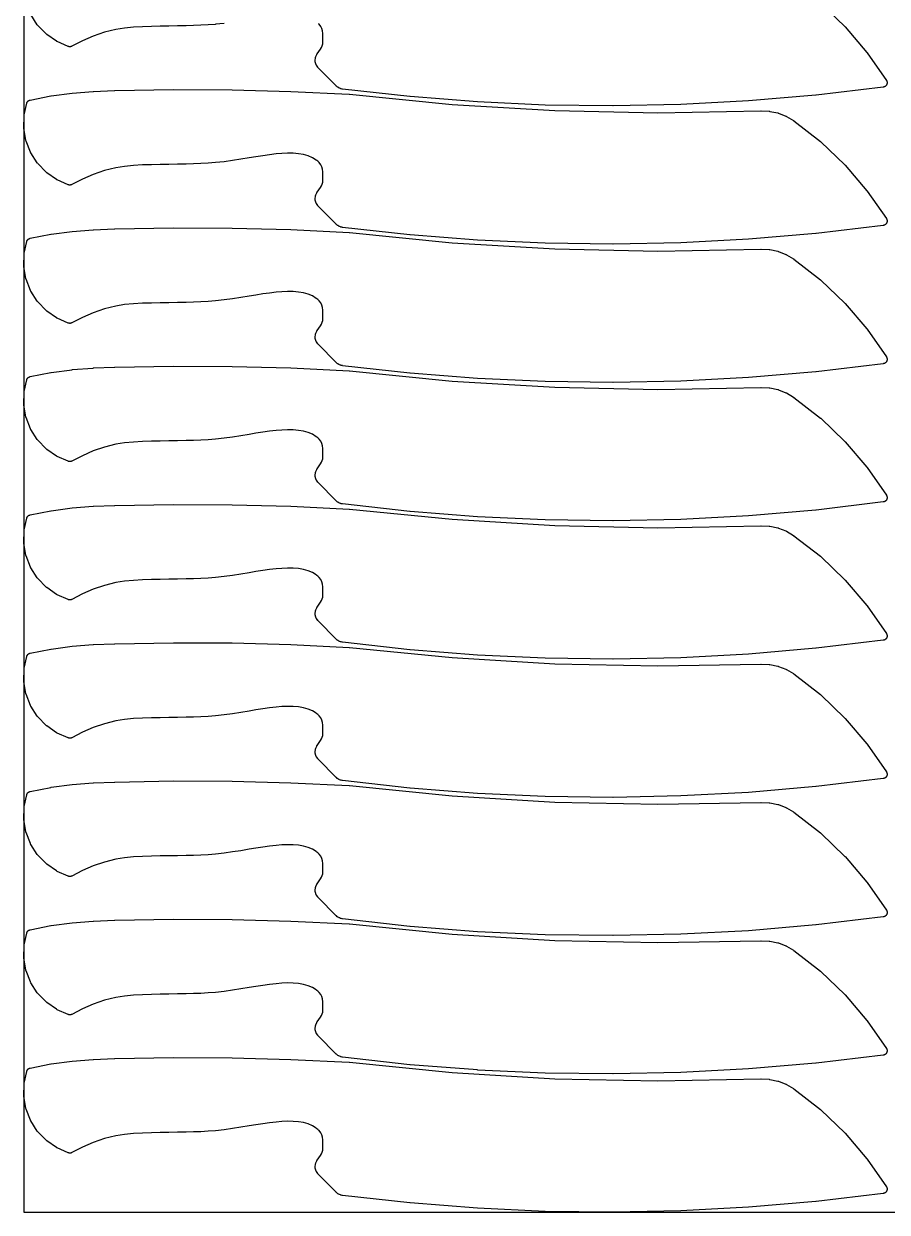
# Model space of a CAD drawing. Header units: metres. Extents: x 0 to 3000, y 0 to 1100.
# Drawn here: x 0 to 399, y 0 to 550 of the extents above; entities that cross this region are included whole.
import ezdxf

# ---------------------------------------------------------------- set-up
doc = ezdxf.new("R2010")
doc.units = ezdxf.units.M

msp = doc.modelspace()

# ---------------------------------------------------------------- linework, layer by layer
at = {"color": 7}
msp.add_lwpolyline([(0, 0), (3000, 0), (3000, 1100), (0, 1100), (0, 0)], close=True, dxfattribs=at)
at = {"color": 1}
for points in [[(368.67, 559.41), (379.86, 548.7), (380, 548.55), (390.05, 536.76), (390.17, 536.6), (399, 523.82), (399.05, 523.74), (399.1, 523.66), (399.1, 523.65), (399.1, 523.65), (399.15, 523.57), (399.19, 523.48), (399.19, 523.48), (399.19, 523.47), (399.22, 523.39), (399.26, 523.3), (399.26, 523.29), (399.26, 523.29), (399.28, 523.2), (399.31, 523.11), (399.31, 523.1), (399.31, 523.1), (399.33, 523.01), (399.34, 522.92), (399.34, 522.91), (399.34, 522.91), (399.35, 522.81), (399.35, 522.72), (399.35, 522.71), (399.35, 522.71), (399.35, 522.62), (399.35, 522.52), (399.35, 522.52), (399.35, 522.51), (399.34, 522.42), (399.32, 522.33), (399.32, 522.32), (399.32, 522.32), (399.3, 522.23), (399.28, 522.14), (399.28, 522.13), (399.28, 522.13), (399.25, 522.04), (399.22, 521.95), (399.22, 521.95), (399.21, 521.94), (399.18, 521.86), (399.14, 521.77), (399.14, 521.77), (399.13, 521.76), (399.09, 521.68), (399.04, 521.6), (399.04, 521.6), (399.03, 521.59), (398.98, 521.52), (398.93, 521.44), (398.92, 521.44), (398.92, 521.43), (398.86, 521.36), (398.8, 521.29), (398.79, 521.29), (398.79, 521.29), (398.72, 521.22), (398.66, 521.16), (398.65, 521.16), (398.65, 521.15), (398.57, 521.1), (398.5, 521.04), (398.5, 521.04), (398.49, 521.03), (398.41, 520.98), (398.33, 520.93), (398.33, 520.93), (398.32, 520.93), (398.24, 520.89), (398.16, 520.85), (398.15, 520.85), (398.15, 520.84), (398.06, 520.81), (397.97, 520.78), (397.97, 520.78), (397.96, 520.77), (397.88, 520.75), (397.79, 520.73), (397.78, 520.72), (397.78, 520.72), (397.68, 520.71), (397.59, 520.69), (366.48, 516.98), (366.42, 516.98), (335.23, 514.29), (335.17, 514.29), (303.93, 512.63), (303.86, 512.63), (272.59, 512), (272.52, 512), (241.25, 512.4), (241.18, 512.4), (209.93, 513.82), (209.86, 513.83), (178.66, 516.28), (178.59, 516.29), (147.46, 519.77), (147.46, 519.77), (147.45, 519.77), (147.36, 519.78), (147.26, 519.8), (147.26, 519.8), (147.26, 519.8), (146.77, 519.9), (146.61, 519.94), (146.45, 520), (145.99, 520.18), (145.84, 520.25), (145.69, 520.33), (145.27, 520.59), (145.13, 520.68), (145, 520.78), (144.62, 521.11), (144.56, 521.17), (144.5, 521.22), (136.22, 529.65), (136.17, 529.71), (136.12, 529.76), (136.12, 529.76), (136.1, 529.78), (136.09, 529.79), (136.04, 529.86), (136, 529.92), (135.4, 530.79), (135.31, 530.94), (135.23, 531.1), (135.16, 531.26), (135.11, 531.43), (134.86, 532.42), (134.82, 532.64), (134.8, 532.87), (134.81, 533.1), (134.9, 534.12), (134.92, 534.29), (134.96, 534.47), (135.02, 534.63), (135.08, 534.79), (135.53, 535.75), (135.57, 535.82), (135.61, 535.89), (135.62, 535.9), (135.63, 535.92), (135.67, 535.99), (135.71, 536.05), (137.29, 538.27), (137.76, 539.05), (138.08, 539.83), (138.27, 540.65), (138.34, 541.56), (138.34, 545.43), (138.22, 546.68), (137.9, 547.77), (137.37, 548.78), (136.61, 549.75), (136.33, 550.03)], [(92.63, 550.17), (88.76, 549.74), (88.7, 549.73), (85.34, 549.47), (85.29, 549.46), (81.93, 549.28), (81.89, 549.28), (78.52, 549.16), (78.5, 549.16), (75.13, 549.08), (75.12, 549.08), (71.11, 549), (71.11, 549), (67.11, 548.93), (63.11, 548.86), (59.11, 548.77), (54.89, 548.65), (50.71, 548.42), (46.58, 548.02), (42.54, 547.38), (37.29, 546.08), (32.15, 544.3), (27.14, 542.12), (22.24, 539.58), (22.23, 539.57), (22.23, 539.57), (22.14, 539.53), (22.06, 539.5), (22.05, 539.49), (22.05, 539.49), (21.96, 539.46), (21.87, 539.43), (21.87, 539.43), (21.86, 539.43), (21.77, 539.41), (21.68, 539.39), (21.68, 539.39), (21.67, 539.38), (21.58, 539.37), (21.49, 539.36), (21.48, 539.36), (21.48, 539.36), (21.38, 539.36), (21.29, 539.35), (21.28, 539.35), (21.28, 539.35), (21.19, 539.36), (21.09, 539.37), (21.09, 539.37), (21.08, 539.37), (20.99, 539.38), (20.9, 539.4), (20.9, 539.4), (20.89, 539.4), (20.8, 539.42), (20.71, 539.45), (20.71, 539.45), (20.7, 539.45), (20.61, 539.48), (20.53, 539.51), (20.52, 539.52), (20.52, 539.52), (15.44, 541.73), (15.27, 541.82), (15.1, 541.92), (10.6, 545.05), (10.44, 545.17), (10.3, 545.31), (6.5, 549.26), (6.37, 549.41), (6.25, 549.57), (3.27, 554.23)]]:
    msp.add_lwpolyline(points, dxfattribs=at)
for points in [[(136.12, 465.76), (136.1, 465.78), (136.09, 465.79), (136.04, 465.86), (136, 465.92), (135.4, 466.79), (135.31, 466.94), (135.23, 467.1), (135.16, 467.26), (135.11, 467.43), (134.86, 468.42), (134.82, 468.64), (134.8, 468.87), (134.81, 469.1), (134.9, 470.12), (134.92, 470.29), (134.96, 470.47), (135.02, 470.63), (135.08, 470.79), (135.53, 471.75), (135.57, 471.82), (135.61, 471.89), (135.62, 471.9), (135.63, 471.92), (135.67, 471.99), (135.71, 472.05), (137.29, 474.27), (137.76, 475.05), (138.08, 475.83), (138.27, 476.65), (138.34, 477.56), (138.34, 481.43), (138.22, 482.68), (137.9, 483.77), (137.37, 484.78), (136.61, 485.75), (136.33, 486.03), (135.98, 486.35), (135.63, 486.65), (135.32, 486.9), (133.5, 488.02), (131.52, 488.85), (129.37, 489.45), (127.13, 489.84), (124.56, 490.06), (121.99, 490.09), (119.39, 489.98), (116.77, 489.75), (113.65, 489.39), (110.53, 488.96), (107.4, 488.47), (104.26, 487.96), (100.42, 487.32), (100.41, 487.32), (96.56, 486.71), (96.53, 486.71), (92.68, 486.17), (92.63, 486.17), (88.76, 485.74), (88.7, 485.73), (85.34, 485.47), (85.29, 485.46), (81.93, 485.28), (81.89, 485.28), (78.52, 485.16), (78.5, 485.16), (75.13, 485.08), (75.12, 485.08), (71.11, 485), (71.11, 485), (67.11, 484.93), (63.11, 484.86), (59.11, 484.77), (54.89, 484.65), (50.71, 484.42), (46.58, 484.02), (42.54, 483.38), (37.29, 482.08), (32.15, 480.3), (27.14, 478.12), (22.24, 475.58), (22.23, 475.57), (22.23, 475.57), (22.14, 475.53), (22.06, 475.5), (22.05, 475.49), (22.05, 475.49), (21.96, 475.46), (21.87, 475.43), (21.87, 475.43), (21.86, 475.43), (21.77, 475.41), (21.68, 475.39), (21.68, 475.39), (21.67, 475.38), (21.58, 475.37), (21.49, 475.36), (21.48, 475.36), (21.48, 475.36), (21.38, 475.36), (21.29, 475.35), (21.28, 475.35), (21.28, 475.35), (21.19, 475.36), (21.09, 475.37), (21.09, 475.37), (21.08, 475.37), (20.99, 475.38), (20.9, 475.4), (20.9, 475.4), (20.89, 475.4), (20.8, 475.42), (20.71, 475.45), (20.71, 475.45), (20.7, 475.45), (20.61, 475.48), (20.53, 475.51), (20.52, 475.52), (20.52, 475.52), (15.44, 477.73), (15.27, 477.82), (15.1, 477.92), (10.6, 481.05), (10.44, 481.17), (10.3, 481.31), (6.5, 485.26), (6.37, 485.41), (6.25, 485.57), (3.27, 490.23), (3.17, 490.4), (3.09, 490.58), (1.08, 495.74), (1.02, 495.93), (0.98, 496.12), (0.03, 501.52), (0.01, 501.71), (0, 501.91), (0.12, 507.39), (0.14, 507.59), (0.17, 507.78), (1.38, 513.18), (1.4, 513.26), (1.41, 513.33), (1.42, 513.35), (1.43, 513.37), (1.46, 513.44), (1.48, 513.51), (1.49, 513.53), (1.5, 513.56), (1.53, 513.62), (1.56, 513.69), (1.58, 513.71), (1.59, 513.73), (1.63, 513.79), (1.66, 513.86), (1.68, 513.88), (1.69, 513.9), (1.74, 513.96), (1.78, 514.02), (1.8, 514.03), (1.81, 514.05), (1.86, 514.11), (1.91, 514.16), (1.93, 514.18), (1.95, 514.2), (2, 514.24), (2.06, 514.29), (2.08, 514.31), (2.1, 514.32), (2.16, 514.37), (2.22, 514.41), (2.24, 514.42), (2.26, 514.44), (2.32, 514.47), (2.38, 514.51), (2.41, 514.52), (2.43, 514.53), (2.49, 514.56), (2.56, 514.6), (2.58, 514.6), (2.61, 514.61), (2.68, 514.64), (2.75, 514.66), (2.77, 514.67), (2.79, 514.68), (2.86, 514.69), (2.94, 514.71), (12.53, 516.63), (12.67, 516.65), (22.33, 517.92), (22.43, 517.93), (32.16, 518.69), (32.24, 518.7), (42.03, 519.1), (42.06, 519.1), (42.08, 519.1), (69.18, 519.57), (69.23, 519.57), (96.33, 519.44), (96.37, 519.44), (123.46, 518.72), (123.51, 518.72), (150.58, 517.41), (150.63, 517.41), (150.68, 517.41), (198.12, 512.67), (245.65, 509.8), (293.26, 508.8), (340.92, 509.67), (340.98, 509.67), (341.05, 509.67), (344.78, 509.51), (344.95, 509.49), (345.11, 509.47), (348.74, 508.71), (348.9, 508.67), (349.06, 508.62), (352.52, 507.28), (352.67, 507.21), (352.82, 507.14), (356.05, 505.25), (356.07, 505.23), (356.1, 505.21), (356.16, 505.17), (356.21, 505.14), (356.24, 505.12), (356.26, 505.1), (368.51, 495.55), (368.67, 495.41), (379.86, 484.7), (380, 484.55), (390.05, 472.76), (390.17, 472.6), (399, 459.82), (399.05, 459.74), (399.1, 459.66), (399.1, 459.65), (399.1, 459.65), (399.15, 459.57), (399.19, 459.48), (399.19, 459.48), (399.19, 459.47), (399.22, 459.39), (399.26, 459.3), (399.26, 459.29), (399.26, 459.29), (399.28, 459.2), (399.31, 459.11), (399.31, 459.1), (399.31, 459.1), (399.33, 459.01), (399.34, 458.92), (399.34, 458.91), (399.34, 458.91), (399.35, 458.81), (399.35, 458.72), (399.35, 458.71), (399.35, 458.71), (399.35, 458.62), (399.35, 458.52), (399.35, 458.52), (399.35, 458.51), (399.34, 458.42), (399.32, 458.33), (399.32, 458.32), (399.32, 458.32), (399.3, 458.23), (399.28, 458.14), (399.28, 458.13), (399.28, 458.13), (399.25, 458.04), (399.22, 457.95), (399.22, 457.95), (399.21, 457.94), (399.18, 457.86), (399.14, 457.77), (399.14, 457.77), (399.13, 457.76), (399.09, 457.68), (399.04, 457.6), (399.04, 457.6), (399.03, 457.59), (398.98, 457.52), (398.93, 457.44), (398.92, 457.44), (398.92, 457.43), (398.86, 457.36), (398.8, 457.29), (398.79, 457.29), (398.79, 457.29), (398.72, 457.22), (398.66, 457.16), (398.65, 457.16), (398.65, 457.15), (398.57, 457.1), (398.5, 457.04), (398.5, 457.04), (398.49, 457.03), (398.41, 456.98), (398.33, 456.93), (398.33, 456.93), (398.32, 456.93), (398.24, 456.89), (398.16, 456.85), (398.15, 456.85), (398.15, 456.84), (398.06, 456.81), (397.97, 456.78), (397.97, 456.78), (397.96, 456.77), (397.88, 456.75), (397.79, 456.73), (397.78, 456.72), (397.78, 456.72), (397.68, 456.71), (397.59, 456.69), (366.48, 452.98), (366.42, 452.98), (335.23, 450.29), (335.17, 450.29), (303.93, 448.63), (303.86, 448.63), (272.59, 448), (272.52, 448), (241.25, 448.4), (241.18, 448.4), (209.93, 449.82), (209.86, 449.83), (178.66, 452.28), (178.59, 452.29), (147.46, 455.77), (147.46, 455.77), (147.45, 455.77), (147.36, 455.78), (147.26, 455.8), (147.26, 455.8), (147.26, 455.8), (146.77, 455.9), (146.61, 455.94), (146.45, 456), (145.99, 456.18), (145.84, 456.25), (145.69, 456.33), (145.27, 456.59), (145.13, 456.68), (145, 456.78), (144.62, 457.11), (144.56, 457.17), (144.5, 457.22), (136.22, 465.65), (136.17, 465.71), (136.12, 465.76)], [(136.12, 401.76), (136.1, 401.78), (136.09, 401.79), (136.04, 401.86), (136, 401.92), (135.4, 402.79), (135.31, 402.94), (135.23, 403.1), (135.16, 403.26), (135.11, 403.43), (134.86, 404.42), (134.82, 404.64), (134.8, 404.87), (134.81, 405.1), (134.9, 406.12), (134.92, 406.29), (134.96, 406.47), (135.02, 406.63), (135.08, 406.79), (135.53, 407.75), (135.57, 407.82), (135.61, 407.89), (135.62, 407.9), (135.63, 407.92), (135.67, 407.99), (135.71, 408.05), (137.29, 410.27), (137.76, 411.05), (138.08, 411.83), (138.27, 412.65), (138.34, 413.56), (138.34, 417.43), (138.22, 418.68), (137.9, 419.77), (137.37, 420.78), (136.61, 421.75), (136.33, 422.03), (135.98, 422.35), (135.63, 422.65), (135.32, 422.9), (133.5, 424.02), (131.52, 424.85), (129.37, 425.45), (127.13, 425.84), (124.56, 426.06), (121.99, 426.09), (119.39, 425.98), (116.77, 425.75), (113.65, 425.39), (110.53, 424.96), (107.4, 424.47), (104.26, 423.96), (100.42, 423.32), (100.41, 423.32), (96.56, 422.71), (96.53, 422.71), (92.68, 422.17), (92.63, 422.17), (88.76, 421.74), (88.7, 421.73), (85.34, 421.47), (85.29, 421.46), (81.93, 421.28), (81.89, 421.28), (78.52, 421.16), (78.5, 421.16), (75.13, 421.08), (75.12, 421.08), (71.11, 421), (71.11, 421), (67.11, 420.93), (63.11, 420.86), (59.11, 420.77), (54.89, 420.65), (50.71, 420.42), (46.58, 420.02), (42.54, 419.38), (37.29, 418.08), (32.15, 416.3), (27.14, 414.12), (22.24, 411.58), (22.23, 411.57), (22.23, 411.57), (22.14, 411.53), (22.06, 411.5), (22.05, 411.49), (22.05, 411.49), (21.96, 411.46), (21.87, 411.43), (21.87, 411.43), (21.86, 411.43), (21.77, 411.41), (21.68, 411.39), (21.68, 411.39), (21.67, 411.38), (21.58, 411.37), (21.49, 411.36), (21.48, 411.36), (21.48, 411.36), (21.38, 411.36), (21.29, 411.35), (21.28, 411.35), (21.28, 411.35), (21.19, 411.36), (21.09, 411.37), (21.09, 411.37), (21.08, 411.37), (20.99, 411.38), (20.9, 411.4), (20.9, 411.4), (20.89, 411.4), (20.8, 411.42), (20.71, 411.45), (20.71, 411.45), (20.7, 411.45), (20.61, 411.48), (20.53, 411.51), (20.52, 411.52), (20.52, 411.52), (15.44, 413.73), (15.27, 413.82), (15.1, 413.92), (10.6, 417.05), (10.44, 417.17), (10.3, 417.31), (6.5, 421.26), (6.37, 421.41), (6.25, 421.57), (3.27, 426.23), (3.17, 426.4), (3.09, 426.58), (1.08, 431.74), (1.02, 431.93), (0.98, 432.12), (0.03, 437.52), (0.01, 437.71), (0, 437.91), (0.12, 443.39), (0.14, 443.59), (0.17, 443.78), (1.38, 449.18), (1.4, 449.26), (1.41, 449.33), (1.42, 449.35), (1.43, 449.37), (1.46, 449.44), (1.48, 449.51), (1.49, 449.53), (1.5, 449.56), (1.53, 449.62), (1.56, 449.69), (1.58, 449.71), (1.59, 449.73), (1.63, 449.79), (1.66, 449.86), (1.68, 449.88), (1.69, 449.9), (1.74, 449.96), (1.78, 450.02), (1.8, 450.03), (1.81, 450.05), (1.86, 450.11), (1.91, 450.16), (1.93, 450.18), (1.95, 450.2), (2, 450.24), (2.06, 450.29), (2.08, 450.31), (2.1, 450.32), (2.16, 450.37), (2.22, 450.41), (2.24, 450.42), (2.26, 450.44), (2.32, 450.47), (2.38, 450.51), (2.41, 450.52), (2.43, 450.53), (2.49, 450.56), (2.56, 450.6), (2.58, 450.6), (2.61, 450.61), (2.68, 450.64), (2.75, 450.66), (2.77, 450.67), (2.79, 450.68), (2.86, 450.69), (2.94, 450.71), (12.53, 452.63), (12.67, 452.65), (22.33, 453.92), (22.43, 453.93), (32.16, 454.69), (32.24, 454.7), (42.03, 455.1), (42.06, 455.1), (42.08, 455.1), (69.18, 455.57), (69.23, 455.57), (96.33, 455.44), (96.37, 455.44), (123.46, 454.72), (123.51, 454.72), (150.58, 453.41), (150.63, 453.41), (150.68, 453.41), (198.12, 448.67), (245.65, 445.8), (293.26, 444.8), (340.92, 445.67), (340.98, 445.67), (341.05, 445.67), (344.78, 445.51), (344.95, 445.49), (345.11, 445.47), (348.74, 444.71), (348.9, 444.67), (349.06, 444.62), (352.52, 443.28), (352.67, 443.21), (352.82, 443.14), (356.05, 441.25), (356.07, 441.23), (356.1, 441.21), (356.16, 441.17), (356.21, 441.14), (356.24, 441.12), (356.26, 441.1), (368.51, 431.55), (368.67, 431.41), (379.86, 420.7), (380, 420.55), (390.05, 408.76), (390.17, 408.6), (399, 395.82), (399.05, 395.74), (399.1, 395.66), (399.1, 395.65), (399.1, 395.65), (399.15, 395.57), (399.19, 395.48), (399.19, 395.48), (399.19, 395.47), (399.22, 395.39), (399.26, 395.3), (399.26, 395.29), (399.26, 395.29), (399.28, 395.2), (399.31, 395.11), (399.31, 395.1), (399.31, 395.1), (399.33, 395.01), (399.34, 394.92), (399.34, 394.91), (399.34, 394.91), (399.35, 394.81), (399.35, 394.72), (399.35, 394.71), (399.35, 394.71), (399.35, 394.62), (399.35, 394.52), (399.35, 394.52), (399.35, 394.51), (399.34, 394.42), (399.32, 394.33), (399.32, 394.32), (399.32, 394.32), (399.3, 394.23), (399.28, 394.14), (399.28, 394.13), (399.28, 394.13), (399.25, 394.04), (399.22, 393.95), (399.22, 393.95), (399.21, 393.94), (399.18, 393.86), (399.14, 393.77), (399.14, 393.77), (399.13, 393.76), (399.09, 393.68), (399.04, 393.6), (399.04, 393.6), (399.03, 393.59), (398.98, 393.52), (398.93, 393.44), (398.92, 393.44), (398.92, 393.43), (398.86, 393.36), (398.8, 393.29), (398.79, 393.29), (398.79, 393.29), (398.72, 393.22), (398.66, 393.16), (398.65, 393.16), (398.65, 393.15), (398.57, 393.1), (398.5, 393.04), (398.5, 393.04), (398.49, 393.03), (398.41, 392.98), (398.33, 392.93), (398.33, 392.93), (398.32, 392.93), (398.24, 392.89), (398.16, 392.85), (398.15, 392.85), (398.15, 392.84), (398.06, 392.81), (397.97, 392.78), (397.97, 392.78), (397.96, 392.77), (397.88, 392.75), (397.79, 392.73), (397.78, 392.72), (397.78, 392.72), (397.68, 392.71), (397.59, 392.69), (366.48, 388.98), (366.42, 388.98), (335.23, 386.29), (335.17, 386.29), (303.93, 384.63), (303.86, 384.63), (272.59, 384), (272.52, 384), (241.25, 384.4), (241.18, 384.4), (209.93, 385.82), (209.86, 385.83), (178.66, 388.28), (178.59, 388.29), (147.46, 391.77), (147.46, 391.77), (147.45, 391.77), (147.36, 391.78), (147.26, 391.8), (147.26, 391.8), (147.26, 391.8), (146.77, 391.9), (146.61, 391.94), (146.45, 392), (145.99, 392.18), (145.84, 392.25), (145.69, 392.33), (145.27, 392.59), (145.13, 392.68), (145, 392.78), (144.62, 393.11), (144.56, 393.17), (144.5, 393.22), (136.22, 401.65), (136.17, 401.71), (136.12, 401.76)], [(136.12, 337.76), (136.1, 337.78), (136.09, 337.79), (136.04, 337.86), (136, 337.92), (135.4, 338.79), (135.31, 338.94), (135.23, 339.1), (135.16, 339.26), (135.11, 339.43), (134.86, 340.42), (134.82, 340.64), (134.8, 340.87), (134.81, 341.1), (134.9, 342.12), (134.92, 342.29), (134.96, 342.47), (135.02, 342.63), (135.08, 342.79), (135.53, 343.75), (135.57, 343.82), (135.61, 343.89), (135.62, 343.9), (135.63, 343.92), (135.67, 343.99), (135.71, 344.05), (137.29, 346.27), (137.76, 347.05), (138.08, 347.83), (138.27, 348.65), (138.34, 349.56), (138.34, 353.43), (138.22, 354.68), (137.9, 355.77), (137.37, 356.78), (136.61, 357.75), (136.33, 358.03), (135.98, 358.35), (135.63, 358.65), (135.32, 358.9), (133.5, 360.02), (131.52, 360.85), (129.37, 361.45), (127.13, 361.84), (124.56, 362.06), (121.99, 362.09), (119.39, 361.98), (116.77, 361.75), (113.65, 361.39), (110.53, 360.96), (107.4, 360.47), (104.26, 359.96), (100.42, 359.32), (100.41, 359.32), (96.56, 358.71), (96.53, 358.71), (92.68, 358.17), (92.63, 358.17), (88.76, 357.74), (88.7, 357.73), (85.34, 357.47), (85.29, 357.46), (81.93, 357.28), (81.89, 357.28), (78.52, 357.16), (78.5, 357.16), (75.13, 357.08), (75.12, 357.08), (71.11, 357), (71.11, 357), (67.11, 356.93), (63.11, 356.86), (59.11, 356.77), (54.89, 356.65), (50.71, 356.42), (46.58, 356.02), (42.54, 355.38), (37.29, 354.08), (32.15, 352.3), (27.14, 350.12), (22.24, 347.58), (22.23, 347.57), (22.23, 347.57), (22.14, 347.53), (22.06, 347.5), (22.05, 347.49), (22.05, 347.49), (21.96, 347.46), (21.87, 347.43), (21.87, 347.43), (21.86, 347.43), (21.77, 347.41), (21.68, 347.39), (21.68, 347.39), (21.67, 347.38), (21.58, 347.37), (21.49, 347.36), (21.48, 347.36), (21.48, 347.36), (21.38, 347.36), (21.29, 347.35), (21.28, 347.35), (21.28, 347.35), (21.19, 347.36), (21.09, 347.37), (21.09, 347.37), (21.08, 347.37), (20.99, 347.38), (20.9, 347.4), (20.9, 347.4), (20.89, 347.4), (20.8, 347.42), (20.71, 347.45), (20.71, 347.45), (20.7, 347.45), (20.61, 347.48), (20.53, 347.51), (20.52, 347.52), (20.52, 347.52), (15.44, 349.73), (15.27, 349.82), (15.1, 349.92), (10.6, 353.05), (10.44, 353.17), (10.3, 353.31), (6.5, 357.26), (6.37, 357.41), (6.25, 357.57), (3.27, 362.23), (3.17, 362.4), (3.09, 362.58), (1.08, 367.74), (1.02, 367.93), (0.98, 368.12), (0.03, 373.52), (0.01, 373.71), (0, 373.91), (0.12, 379.39), (0.14, 379.59), (0.17, 379.78), (1.38, 385.18), (1.4, 385.26), (1.41, 385.33), (1.42, 385.35), (1.43, 385.37), (1.46, 385.44), (1.48, 385.51), (1.49, 385.53), (1.5, 385.56), (1.53, 385.62), (1.56, 385.69), (1.58, 385.71), (1.59, 385.73), (1.63, 385.79), (1.66, 385.86), (1.68, 385.88), (1.69, 385.9), (1.74, 385.96), (1.78, 386.02), (1.8, 386.03), (1.81, 386.05), (1.86, 386.11), (1.91, 386.16), (1.93, 386.18), (1.95, 386.2), (2, 386.24), (2.06, 386.29), (2.08, 386.31), (2.1, 386.32), (2.16, 386.37), (2.22, 386.41), (2.24, 386.42), (2.26, 386.44), (2.32, 386.47), (2.38, 386.51), (2.41, 386.52), (2.43, 386.53), (2.49, 386.56), (2.56, 386.6), (2.58, 386.6), (2.61, 386.61), (2.68, 386.64), (2.75, 386.66), (2.77, 386.67), (2.79, 386.68), (2.86, 386.69), (2.94, 386.71), (12.53, 388.63), (12.67, 388.65), (22.33, 389.92), (22.43, 389.93), (32.16, 390.69), (32.24, 390.7), (42.03, 391.1), (42.06, 391.1), (42.08, 391.1), (69.18, 391.57), (69.23, 391.57), (96.33, 391.44), (96.37, 391.44), (123.46, 390.72), (123.51, 390.72), (150.58, 389.41), (150.63, 389.41), (150.68, 389.41), (198.12, 384.67), (245.65, 381.8), (293.26, 380.8), (340.92, 381.67), (340.98, 381.67), (341.05, 381.67), (344.78, 381.51), (344.95, 381.49), (345.11, 381.47), (348.74, 380.71), (348.9, 380.67), (349.06, 380.62), (352.52, 379.28), (352.67, 379.21), (352.82, 379.14), (356.05, 377.25), (356.07, 377.23), (356.1, 377.21), (356.16, 377.17), (356.21, 377.14), (356.24, 377.12), (356.26, 377.1), (368.51, 367.55), (368.67, 367.41), (379.86, 356.7), (380, 356.55), (390.05, 344.76), (390.17, 344.6), (399, 331.82), (399.05, 331.74), (399.1, 331.66), (399.1, 331.65), (399.1, 331.65), (399.15, 331.57), (399.19, 331.48), (399.19, 331.48), (399.19, 331.47), (399.22, 331.39), (399.26, 331.3), (399.26, 331.29), (399.26, 331.29), (399.28, 331.2), (399.31, 331.11), (399.31, 331.1), (399.31, 331.1), (399.33, 331.01), (399.34, 330.92), (399.34, 330.91), (399.34, 330.91), (399.35, 330.81), (399.35, 330.72), (399.35, 330.71), (399.35, 330.71), (399.35, 330.62), (399.35, 330.52), (399.35, 330.52), (399.35, 330.51), (399.34, 330.42), (399.32, 330.33), (399.32, 330.32), (399.32, 330.32), (399.3, 330.23), (399.28, 330.14), (399.28, 330.13), (399.28, 330.13), (399.25, 330.04), (399.22, 329.95), (399.22, 329.95), (399.21, 329.94), (399.18, 329.86), (399.14, 329.77), (399.14, 329.77), (399.13, 329.76), (399.09, 329.68), (399.04, 329.6), (399.04, 329.6), (399.03, 329.59), (398.98, 329.52), (398.93, 329.44), (398.92, 329.44), (398.92, 329.43), (398.86, 329.36), (398.8, 329.29), (398.79, 329.29), (398.79, 329.29), (398.72, 329.22), (398.66, 329.16), (398.65, 329.16), (398.65, 329.15), (398.57, 329.1), (398.5, 329.04), (398.5, 329.04), (398.49, 329.03), (398.41, 328.98), (398.33, 328.93), (398.33, 328.93), (398.32, 328.93), (398.24, 328.89), (398.16, 328.85), (398.15, 328.85), (398.15, 328.84), (398.06, 328.81), (397.97, 328.78), (397.97, 328.78), (397.96, 328.77), (397.88, 328.75), (397.79, 328.73), (397.78, 328.72), (397.78, 328.72), (397.68, 328.71), (397.59, 328.69), (366.48, 324.98), (366.42, 324.98), (335.23, 322.29), (335.17, 322.29), (303.93, 320.63), (303.86, 320.63), (272.59, 320), (272.52, 320), (241.25, 320.4), (241.18, 320.4), (209.93, 321.82), (209.86, 321.83), (178.66, 324.28), (178.59, 324.29), (147.46, 327.77), (147.46, 327.77), (147.45, 327.77), (147.36, 327.78), (147.26, 327.8), (147.26, 327.8), (147.26, 327.8), (146.77, 327.9), (146.61, 327.94), (146.45, 328), (145.99, 328.18), (145.84, 328.25), (145.69, 328.33), (145.27, 328.59), (145.13, 328.68), (145, 328.78), (144.62, 329.11), (144.56, 329.17), (144.5, 329.22), (136.22, 337.65), (136.17, 337.71), (136.12, 337.76)], [(136.12, 273.76), (136.1, 273.78), (136.09, 273.79), (136.04, 273.86), (136, 273.92), (135.4, 274.79), (135.31, 274.94), (135.23, 275.1), (135.16, 275.26), (135.11, 275.43), (134.86, 276.42), (134.82, 276.64), (134.8, 276.87), (134.81, 277.1), (134.9, 278.12), (134.92, 278.29), (134.96, 278.47), (135.02, 278.63), (135.08, 278.79), (135.53, 279.75), (135.57, 279.82), (135.61, 279.89), (135.62, 279.9), (135.63, 279.92), (135.67, 279.99), (135.71, 280.05), (137.29, 282.27), (137.76, 283.05), (138.08, 283.83), (138.27, 284.65), (138.34, 285.56), (138.34, 289.43), (138.22, 290.68), (137.9, 291.77), (137.37, 292.78), (136.61, 293.75), (136.33, 294.03), (135.98, 294.35), (135.63, 294.65), (135.32, 294.9), (133.5, 296.02), (131.52, 296.85), (129.37, 297.45), (127.13, 297.84), (124.56, 298.06), (121.99, 298.09), (119.39, 297.98), (116.77, 297.75), (113.65, 297.39), (110.53, 296.96), (107.4, 296.47), (104.26, 295.96), (100.42, 295.32), (100.41, 295.32), (96.56, 294.71), (96.53, 294.71), (92.68, 294.17), (92.63, 294.17), (88.76, 293.74), (88.7, 293.73), (85.34, 293.47), (85.29, 293.46), (81.93, 293.28), (81.89, 293.28), (78.52, 293.16), (78.5, 293.16), (75.13, 293.08), (75.12, 293.08), (71.11, 293), (71.11, 293), (67.11, 292.93), (63.11, 292.86), (59.11, 292.77), (54.89, 292.65), (50.71, 292.42), (46.58, 292.02), (42.54, 291.38), (37.29, 290.08), (32.15, 288.3), (27.14, 286.12), (22.24, 283.58), (22.23, 283.57), (22.23, 283.57), (22.14, 283.53), (22.06, 283.5), (22.05, 283.49), (22.05, 283.49), (21.96, 283.46), (21.87, 283.43), (21.87, 283.43), (21.86, 283.43), (21.77, 283.41), (21.68, 283.39), (21.68, 283.39), (21.67, 283.38), (21.58, 283.37), (21.49, 283.36), (21.48, 283.36), (21.48, 283.36), (21.38, 283.36), (21.29, 283.35), (21.28, 283.35), (21.28, 283.35), (21.19, 283.36), (21.09, 283.37), (21.09, 283.37), (21.08, 283.37), (20.99, 283.38), (20.9, 283.4), (20.9, 283.4), (20.89, 283.4), (20.8, 283.42), (20.71, 283.45), (20.71, 283.45), (20.7, 283.45), (20.61, 283.48), (20.53, 283.51), (20.52, 283.52), (20.52, 283.52), (15.44, 285.73), (15.27, 285.82), (15.1, 285.92), (10.6, 289.05), (10.44, 289.17), (10.3, 289.31), (6.5, 293.26), (6.37, 293.41), (6.25, 293.57), (3.27, 298.23), (3.17, 298.4), (3.09, 298.58), (1.08, 303.74), (1.02, 303.93), (0.98, 304.12), (0.03, 309.52), (0.01, 309.71), (0, 309.91), (0.12, 315.39), (0.14, 315.59), (0.17, 315.78), (1.38, 321.18), (1.4, 321.26), (1.41, 321.33), (1.42, 321.35), (1.43, 321.37), (1.46, 321.44), (1.48, 321.51), (1.49, 321.53), (1.5, 321.56), (1.53, 321.62), (1.56, 321.69), (1.58, 321.71), (1.59, 321.73), (1.63, 321.79), (1.66, 321.86), (1.68, 321.88), (1.69, 321.9), (1.74, 321.96), (1.78, 322.02), (1.8, 322.03), (1.81, 322.05), (1.86, 322.11), (1.91, 322.16), (1.93, 322.18), (1.95, 322.2), (2, 322.24), (2.06, 322.29), (2.08, 322.31), (2.1, 322.32), (2.16, 322.37), (2.22, 322.41), (2.24, 322.42), (2.26, 322.44), (2.32, 322.47), (2.38, 322.51), (2.41, 322.52), (2.43, 322.53), (2.49, 322.56), (2.56, 322.6), (2.58, 322.6), (2.61, 322.61), (2.68, 322.64), (2.75, 322.66), (2.77, 322.67), (2.79, 322.68), (2.86, 322.69), (2.94, 322.71), (12.53, 324.63), (12.67, 324.65), (22.33, 325.92), (22.43, 325.93), (32.16, 326.69), (32.24, 326.7), (42.03, 327.1), (42.06, 327.1), (42.08, 327.1), (69.18, 327.57), (69.23, 327.57), (96.33, 327.44), (96.37, 327.44), (123.46, 326.72), (123.51, 326.72), (150.58, 325.41), (150.63, 325.41), (150.68, 325.41), (198.12, 320.67), (245.65, 317.8), (293.26, 316.8), (340.92, 317.67), (340.98, 317.67), (341.05, 317.67), (344.78, 317.51), (344.95, 317.49), (345.11, 317.47), (348.74, 316.71), (348.9, 316.67), (349.06, 316.62), (352.52, 315.28), (352.67, 315.21), (352.82, 315.14), (356.05, 313.25), (356.07, 313.23), (356.1, 313.21), (356.16, 313.17), (356.21, 313.14), (356.24, 313.12), (356.26, 313.1), (368.51, 303.55), (368.67, 303.41), (379.86, 292.7), (380, 292.55), (390.05, 280.76), (390.17, 280.6), (399, 267.82), (399.05, 267.74), (399.1, 267.66), (399.1, 267.65), (399.1, 267.65), (399.15, 267.57), (399.19, 267.48), (399.19, 267.48), (399.19, 267.47), (399.22, 267.39), (399.26, 267.3), (399.26, 267.29), (399.26, 267.29), (399.28, 267.2), (399.31, 267.11), (399.31, 267.1), (399.31, 267.1), (399.33, 267.01), (399.34, 266.92), (399.34, 266.91), (399.34, 266.91), (399.35, 266.81), (399.35, 266.72), (399.35, 266.71), (399.35, 266.71), (399.35, 266.62), (399.35, 266.52), (399.35, 266.52), (399.35, 266.51), (399.34, 266.42), (399.32, 266.33), (399.32, 266.32), (399.32, 266.32), (399.3, 266.23), (399.28, 266.14), (399.28, 266.13), (399.28, 266.13), (399.25, 266.04), (399.22, 265.95), (399.22, 265.95), (399.21, 265.94), (399.18, 265.86), (399.14, 265.77), (399.14, 265.77), (399.13, 265.76), (399.09, 265.68), (399.04, 265.6), (399.04, 265.6), (399.03, 265.59), (398.98, 265.52), (398.93, 265.44), (398.92, 265.44), (398.92, 265.43), (398.86, 265.36), (398.8, 265.29), (398.79, 265.29), (398.79, 265.29), (398.72, 265.22), (398.66, 265.16), (398.65, 265.16), (398.65, 265.15), (398.57, 265.1), (398.5, 265.04), (398.5, 265.04), (398.49, 265.03), (398.41, 264.98), (398.33, 264.93), (398.33, 264.93), (398.32, 264.93), (398.24, 264.89), (398.16, 264.85), (398.15, 264.85), (398.15, 264.84), (398.06, 264.81), (397.97, 264.78), (397.97, 264.78), (397.96, 264.77), (397.88, 264.75), (397.79, 264.73), (397.78, 264.72), (397.78, 264.72), (397.68, 264.71), (397.59, 264.69), (366.48, 260.98), (366.42, 260.98), (335.23, 258.29), (335.17, 258.29), (303.93, 256.63), (303.86, 256.63), (272.59, 256), (272.52, 256), (241.25, 256.4), (241.18, 256.4), (209.93, 257.82), (209.86, 257.83), (178.66, 260.28), (178.59, 260.29), (147.46, 263.77), (147.46, 263.77), (147.45, 263.77), (147.36, 263.78), (147.26, 263.8), (147.26, 263.8), (147.26, 263.8), (146.77, 263.9), (146.61, 263.94), (146.45, 264), (145.99, 264.18), (145.84, 264.25), (145.69, 264.33), (145.27, 264.59), (145.13, 264.68), (145, 264.78), (144.62, 265.11), (144.56, 265.17), (144.5, 265.22), (136.22, 273.65), (136.17, 273.71), (136.12, 273.76)], [(136.12, 209.76), (136.1, 209.78), (136.09, 209.79), (136.04, 209.86), (136, 209.92), (135.4, 210.79), (135.31, 210.94), (135.23, 211.1), (135.16, 211.26), (135.11, 211.43), (134.86, 212.42), (134.82, 212.64), (134.8, 212.87), (134.81, 213.1), (134.9, 214.12), (134.92, 214.29), (134.96, 214.47), (135.02, 214.63), (135.08, 214.79), (135.53, 215.75), (135.57, 215.82), (135.61, 215.89), (135.62, 215.9), (135.63, 215.92), (135.67, 215.99), (135.71, 216.05), (137.29, 218.27), (137.76, 219.05), (138.08, 219.83), (138.27, 220.65), (138.34, 221.56), (138.34, 225.43), (138.22, 226.68), (137.9, 227.77), (137.37, 228.78), (136.61, 229.75), (136.33, 230.03), (135.98, 230.35), (135.63, 230.65), (135.32, 230.9), (133.5, 232.02), (131.52, 232.85), (129.37, 233.45), (127.13, 233.84), (124.56, 234.06), (121.99, 234.09), (119.39, 233.98), (116.77, 233.75), (113.65, 233.39), (110.53, 232.96), (107.4, 232.47), (104.26, 231.96), (100.42, 231.32), (100.41, 231.32), (96.56, 230.71), (96.53, 230.71), (92.68, 230.17), (92.63, 230.17), (88.76, 229.74), (88.7, 229.73), (85.34, 229.47), (85.29, 229.46), (81.93, 229.28), (81.89, 229.28), (78.52, 229.16), (78.5, 229.16), (75.13, 229.08), (75.12, 229.08), (71.11, 229), (71.11, 229), (67.11, 228.93), (63.11, 228.86), (59.11, 228.77), (54.89, 228.65), (50.71, 228.42), (46.58, 228.02), (42.54, 227.38), (37.29, 226.08), (32.15, 224.3), (27.14, 222.12), (22.24, 219.58), (22.23, 219.57), (22.23, 219.57), (22.14, 219.53), (22.06, 219.5), (22.05, 219.49), (22.05, 219.49), (21.96, 219.46), (21.87, 219.43), (21.87, 219.43), (21.86, 219.43), (21.77, 219.41), (21.68, 219.39), (21.68, 219.39), (21.67, 219.38), (21.58, 219.37), (21.49, 219.36), (21.48, 219.36), (21.48, 219.36), (21.38, 219.36), (21.29, 219.35), (21.28, 219.35), (21.28, 219.35), (21.19, 219.36), (21.09, 219.37), (21.09, 219.37), (21.08, 219.37), (20.99, 219.38), (20.9, 219.4), (20.9, 219.4), (20.89, 219.4), (20.8, 219.42), (20.71, 219.45), (20.71, 219.45), (20.7, 219.45), (20.61, 219.48), (20.53, 219.51), (20.52, 219.52), (20.52, 219.52), (15.44, 221.73), (15.27, 221.82), (15.1, 221.92), (10.6, 225.05), (10.44, 225.17), (10.3, 225.31), (6.5, 229.26), (6.37, 229.41), (6.25, 229.57), (3.27, 234.23), (3.17, 234.4), (3.09, 234.58), (1.08, 239.74), (1.02, 239.93), (0.98, 240.12), (0.03, 245.52), (0.01, 245.71), (0, 245.91), (0.12, 251.39), (0.14, 251.59), (0.17, 251.78), (1.38, 257.18), (1.4, 257.26), (1.41, 257.33), (1.42, 257.35), (1.43, 257.37), (1.46, 257.44), (1.48, 257.51), (1.49, 257.53), (1.5, 257.56), (1.53, 257.62), (1.56, 257.69), (1.58, 257.71), (1.59, 257.73), (1.63, 257.79), (1.66, 257.86), (1.68, 257.88), (1.69, 257.9), (1.74, 257.96), (1.78, 258.02), (1.8, 258.03), (1.81, 258.05), (1.86, 258.11), (1.91, 258.16), (1.93, 258.18), (1.95, 258.2), (2, 258.24), (2.06, 258.29), (2.08, 258.31), (2.1, 258.32), (2.16, 258.37), (2.22, 258.41), (2.24, 258.42), (2.26, 258.44), (2.32, 258.47), (2.38, 258.51), (2.41, 258.52), (2.43, 258.53), (2.49, 258.56), (2.56, 258.6), (2.58, 258.6), (2.61, 258.61), (2.68, 258.64), (2.75, 258.66), (2.77, 258.67), (2.79, 258.68), (2.86, 258.69), (2.94, 258.71), (12.53, 260.63), (12.67, 260.65), (22.33, 261.92), (22.43, 261.93), (32.16, 262.69), (32.24, 262.7), (42.03, 263.1), (42.06, 263.1), (42.08, 263.1), (69.18, 263.57), (69.23, 263.57), (96.33, 263.44), (96.37, 263.44), (123.46, 262.72), (123.51, 262.72), (150.58, 261.41), (150.63, 261.41), (150.68, 261.41), (198.12, 256.67), (245.65, 253.8), (293.26, 252.8), (340.92, 253.67), (340.98, 253.67), (341.05, 253.67), (344.78, 253.51), (344.95, 253.49), (345.11, 253.47), (348.74, 252.71), (348.9, 252.67), (349.06, 252.62), (352.52, 251.28), (352.67, 251.21), (352.82, 251.14), (356.05, 249.25), (356.07, 249.23), (356.1, 249.21), (356.16, 249.17), (356.21, 249.14), (356.24, 249.12), (356.26, 249.1), (368.51, 239.55), (368.67, 239.41), (379.86, 228.7), (380, 228.55), (390.05, 216.76), (390.17, 216.6), (399, 203.82), (399.05, 203.74), (399.1, 203.66), (399.1, 203.65), (399.1, 203.65), (399.15, 203.57), (399.19, 203.48), (399.19, 203.48), (399.19, 203.47), (399.22, 203.39), (399.26, 203.3), (399.26, 203.29), (399.26, 203.29), (399.28, 203.2), (399.31, 203.11), (399.31, 203.1), (399.31, 203.1), (399.33, 203.01), (399.34, 202.92), (399.34, 202.91), (399.34, 202.91), (399.35, 202.81), (399.35, 202.72), (399.35, 202.71), (399.35, 202.71), (399.35, 202.62), (399.35, 202.52), (399.35, 202.52), (399.35, 202.51), (399.34, 202.42), (399.32, 202.33), (399.32, 202.32), (399.32, 202.32), (399.3, 202.23), (399.28, 202.14), (399.28, 202.13), (399.28, 202.13), (399.25, 202.04), (399.22, 201.95), (399.22, 201.95), (399.21, 201.94), (399.18, 201.86), (399.14, 201.77), (399.14, 201.77), (399.13, 201.76), (399.09, 201.68), (399.04, 201.6), (399.04, 201.6), (399.03, 201.59), (398.98, 201.52), (398.93, 201.44), (398.92, 201.44), (398.92, 201.43), (398.86, 201.36), (398.8, 201.29), (398.79, 201.29), (398.79, 201.29), (398.72, 201.22), (398.66, 201.16), (398.65, 201.16), (398.65, 201.15), (398.57, 201.1), (398.5, 201.04), (398.5, 201.04), (398.49, 201.03), (398.41, 200.98), (398.33, 200.93), (398.33, 200.93), (398.32, 200.93), (398.24, 200.89), (398.16, 200.85), (398.15, 200.85), (398.15, 200.84), (398.06, 200.81), (397.97, 200.78), (397.97, 200.78), (397.96, 200.77), (397.88, 200.75), (397.79, 200.73), (397.78, 200.72), (397.78, 200.72), (397.68, 200.71), (397.59, 200.69), (366.48, 196.98), (366.42, 196.98), (335.23, 194.29), (335.17, 194.29), (303.93, 192.63), (303.86, 192.63), (272.59, 192), (272.52, 192), (241.25, 192.4), (241.18, 192.4), (209.93, 193.82), (209.86, 193.83), (178.66, 196.28), (178.59, 196.29), (147.46, 199.77), (147.46, 199.77), (147.45, 199.77), (147.36, 199.78), (147.26, 199.8), (147.26, 199.8), (147.26, 199.8), (146.77, 199.9), (146.61, 199.94), (146.45, 200), (145.99, 200.18), (145.84, 200.25), (145.69, 200.33), (145.27, 200.59), (145.13, 200.68), (145, 200.78), (144.62, 201.11), (144.56, 201.17), (144.5, 201.22), (136.22, 209.65), (136.17, 209.71), (136.12, 209.76)], [(136.12, 145.76), (136.1, 145.78), (136.09, 145.79), (136.04, 145.86), (136, 145.92), (135.4, 146.79), (135.31, 146.94), (135.23, 147.1), (135.16, 147.26), (135.11, 147.43), (134.86, 148.42), (134.82, 148.64), (134.8, 148.87), (134.81, 149.1), (134.9, 150.12), (134.92, 150.29), (134.96, 150.47), (135.02, 150.63), (135.08, 150.79), (135.53, 151.75), (135.57, 151.82), (135.61, 151.89), (135.62, 151.9), (135.63, 151.92), (135.67, 151.99), (135.71, 152.05), (137.29, 154.27), (137.76, 155.05), (138.08, 155.83), (138.27, 156.65), (138.34, 157.56), (138.34, 161.43), (138.22, 162.68), (137.9, 163.77), (137.37, 164.78), (136.61, 165.75), (136.33, 166.03), (135.98, 166.35), (135.63, 166.65), (135.32, 166.9), (133.5, 168.02), (131.52, 168.85), (129.37, 169.45), (127.13, 169.84), (124.56, 170.06), (121.99, 170.09), (119.39, 169.98), (116.77, 169.75), (113.65, 169.39), (110.53, 168.96), (107.4, 168.47), (104.26, 167.96), (100.42, 167.32), (100.41, 167.32), (96.56, 166.71), (96.53, 166.71), (92.68, 166.17), (92.63, 166.17), (88.76, 165.74), (88.7, 165.73), (85.34, 165.47), (85.29, 165.46), (81.93, 165.28), (81.89, 165.28), (78.52, 165.16), (78.5, 165.16), (75.13, 165.08), (75.12, 165.08), (71.11, 165), (71.11, 165), (67.11, 164.93), (63.11, 164.86), (59.11, 164.77), (54.89, 164.65), (50.71, 164.42), (46.58, 164.02), (42.54, 163.38), (37.29, 162.08), (32.15, 160.3), (27.14, 158.12), (22.24, 155.58), (22.23, 155.57), (22.23, 155.57), (22.14, 155.53), (22.06, 155.5), (22.05, 155.49), (22.05, 155.49), (21.96, 155.46), (21.87, 155.43), (21.87, 155.43), (21.86, 155.43), (21.77, 155.41), (21.68, 155.39), (21.68, 155.39), (21.67, 155.38), (21.58, 155.37), (21.49, 155.36), (21.48, 155.36), (21.48, 155.36), (21.38, 155.36), (21.29, 155.35), (21.28, 155.35), (21.28, 155.35), (21.19, 155.36), (21.09, 155.37), (21.09, 155.37), (21.08, 155.37), (20.99, 155.38), (20.9, 155.4), (20.9, 155.4), (20.89, 155.4), (20.8, 155.42), (20.71, 155.45), (20.71, 155.45), (20.7, 155.45), (20.61, 155.48), (20.53, 155.51), (20.52, 155.52), (20.52, 155.52), (15.44, 157.73), (15.27, 157.82), (15.1, 157.92), (10.6, 161.05), (10.44, 161.17), (10.3, 161.31), (6.5, 165.26), (6.37, 165.41), (6.25, 165.57), (3.27, 170.23), (3.17, 170.4), (3.09, 170.58), (1.08, 175.74), (1.02, 175.93), (0.98, 176.12), (0.03, 181.52), (0.01, 181.71), (0, 181.91), (0.12, 187.39), (0.14, 187.59), (0.17, 187.78), (1.38, 193.18), (1.4, 193.26), (1.41, 193.33), (1.42, 193.35), (1.43, 193.37), (1.46, 193.44), (1.48, 193.51), (1.49, 193.53), (1.5, 193.56), (1.53, 193.62), (1.56, 193.69), (1.58, 193.71), (1.59, 193.73), (1.63, 193.79), (1.66, 193.86), (1.68, 193.88), (1.69, 193.9), (1.74, 193.96), (1.78, 194.02), (1.8, 194.03), (1.81, 194.05), (1.86, 194.11), (1.91, 194.16), (1.93, 194.18), (1.95, 194.2), (2, 194.24), (2.06, 194.29), (2.08, 194.31), (2.1, 194.32), (2.16, 194.37), (2.22, 194.41), (2.24, 194.42), (2.26, 194.44), (2.32, 194.47), (2.38, 194.51), (2.41, 194.52), (2.43, 194.53), (2.49, 194.56), (2.56, 194.6), (2.58, 194.6), (2.61, 194.61), (2.68, 194.64), (2.75, 194.66), (2.77, 194.67), (2.79, 194.68), (2.86, 194.69), (2.94, 194.71), (12.53, 196.63), (12.67, 196.65), (22.33, 197.92), (22.43, 197.93), (32.16, 198.69), (32.24, 198.7), (42.03, 199.1), (42.06, 199.1), (42.08, 199.1), (69.18, 199.57), (69.23, 199.57), (96.33, 199.44), (96.37, 199.44), (123.46, 198.72), (123.51, 198.72), (150.58, 197.41), (150.63, 197.41), (150.68, 197.41), (198.12, 192.67), (245.65, 189.8), (293.26, 188.8), (340.92, 189.67), (340.98, 189.67), (341.05, 189.67), (344.78, 189.51), (344.95, 189.49), (345.11, 189.47), (348.74, 188.71), (348.9, 188.67), (349.06, 188.62), (352.52, 187.28), (352.67, 187.21), (352.82, 187.14), (356.05, 185.25), (356.07, 185.23), (356.1, 185.21), (356.16, 185.17), (356.21, 185.14), (356.24, 185.12), (356.26, 185.1), (368.51, 175.55), (368.67, 175.41), (379.86, 164.7), (380, 164.55), (390.05, 152.76), (390.17, 152.6), (399, 139.82), (399.05, 139.74), (399.1, 139.66), (399.1, 139.65), (399.1, 139.65), (399.15, 139.57), (399.19, 139.48), (399.19, 139.48), (399.19, 139.47), (399.22, 139.39), (399.26, 139.3), (399.26, 139.29), (399.26, 139.29), (399.28, 139.2), (399.31, 139.11), (399.31, 139.1), (399.31, 139.1), (399.33, 139.01), (399.34, 138.92), (399.34, 138.91), (399.34, 138.91), (399.35, 138.81), (399.35, 138.72), (399.35, 138.71), (399.35, 138.71), (399.35, 138.62), (399.35, 138.52), (399.35, 138.52), (399.35, 138.51), (399.34, 138.42), (399.32, 138.33), (399.32, 138.32), (399.32, 138.32), (399.3, 138.23), (399.28, 138.14), (399.28, 138.13), (399.28, 138.13), (399.25, 138.04), (399.22, 137.95), (399.22, 137.95), (399.21, 137.94), (399.18, 137.86), (399.14, 137.77), (399.14, 137.77), (399.13, 137.76), (399.09, 137.68), (399.04, 137.6), (399.04, 137.6), (399.03, 137.59), (398.98, 137.52), (398.93, 137.44), (398.92, 137.44), (398.92, 137.43), (398.86, 137.36), (398.8, 137.29), (398.79, 137.29), (398.79, 137.29), (398.72, 137.22), (398.66, 137.16), (398.65, 137.16), (398.65, 137.15), (398.57, 137.1), (398.5, 137.04), (398.5, 137.04), (398.49, 137.03), (398.41, 136.98), (398.33, 136.93), (398.33, 136.93), (398.32, 136.93), (398.24, 136.89), (398.16, 136.85), (398.15, 136.85), (398.15, 136.84), (398.06, 136.81), (397.97, 136.78), (397.97, 136.78), (397.96, 136.77), (397.88, 136.75), (397.79, 136.73), (397.78, 136.72), (397.78, 136.72), (397.68, 136.71), (397.59, 136.69), (366.48, 132.98), (366.42, 132.98), (335.23, 130.29), (335.17, 130.29), (303.93, 128.63), (303.86, 128.63), (272.59, 128), (272.52, 128), (241.25, 128.4), (241.18, 128.4), (209.93, 129.82), (209.86, 129.83), (178.66, 132.28), (178.59, 132.29), (147.46, 135.77), (147.46, 135.77), (147.45, 135.77), (147.36, 135.78), (147.26, 135.8), (147.26, 135.8), (147.26, 135.8), (146.77, 135.9), (146.61, 135.94), (146.45, 136), (145.99, 136.18), (145.84, 136.25), (145.69, 136.33), (145.27, 136.59), (145.13, 136.68), (145, 136.78), (144.62, 137.11), (144.56, 137.17), (144.5, 137.22), (136.22, 145.65), (136.17, 145.71), (136.12, 145.76)], [(136.12, 81.76), (136.1, 81.78), (136.09, 81.79), (136.04, 81.86), (136, 81.92), (135.4, 82.79), (135.31, 82.94), (135.23, 83.1), (135.16, 83.26), (135.11, 83.43), (134.86, 84.42), (134.82, 84.64), (134.8, 84.87), (134.81, 85.1), (134.9, 86.12), (134.92, 86.29), (134.96, 86.47), (135.02, 86.63), (135.08, 86.79), (135.53, 87.75), (135.57, 87.82), (135.61, 87.89), (135.62, 87.9), (135.63, 87.92), (135.67, 87.99), (135.71, 88.05), (137.29, 90.27), (137.76, 91.05), (138.08, 91.83), (138.27, 92.65), (138.34, 93.56), (138.34, 97.43), (138.22, 98.68), (137.9, 99.77), (137.37, 100.78), (136.61, 101.75), (136.33, 102.03), (135.98, 102.35), (135.63, 102.65), (135.32, 102.9), (133.5, 104.02), (131.52, 104.85), (129.37, 105.45), (127.13, 105.84), (124.56, 106.06), (121.99, 106.09), (119.39, 105.98), (116.77, 105.75), (113.65, 105.39), (110.53, 104.96), (107.4, 104.47), (104.26, 103.96), (100.42, 103.32), (100.41, 103.32), (96.56, 102.71), (96.53, 102.71), (92.68, 102.17), (92.63, 102.17), (88.76, 101.74), (88.7, 101.73), (85.34, 101.47), (85.29, 101.46), (81.93, 101.28), (81.89, 101.28), (78.52, 101.16), (78.5, 101.16), (75.13, 101.08), (75.12, 101.08), (71.11, 101), (71.11, 101), (67.11, 100.93), (63.11, 100.86), (59.11, 100.77), (54.89, 100.65), (50.71, 100.42), (46.58, 100.02), (42.54, 99.38), (37.29, 98.08), (32.15, 96.3), (27.14, 94.12), (22.24, 91.58), (22.23, 91.57), (22.23, 91.57), (22.14, 91.53), (22.06, 91.5), (22.05, 91.49), (22.05, 91.49), (21.96, 91.46), (21.87, 91.43), (21.87, 91.43), (21.86, 91.43), (21.77, 91.41), (21.68, 91.39), (21.68, 91.39), (21.67, 91.38), (21.58, 91.37), (21.49, 91.36), (21.48, 91.36), (21.48, 91.36), (21.38, 91.36), (21.29, 91.35), (21.28, 91.35), (21.28, 91.35), (21.19, 91.36), (21.09, 91.37), (21.09, 91.37), (21.08, 91.37), (20.99, 91.38), (20.9, 91.4), (20.9, 91.4), (20.89, 91.4), (20.8, 91.42), (20.71, 91.45), (20.71, 91.45), (20.7, 91.45), (20.61, 91.48), (20.53, 91.51), (20.52, 91.52), (20.52, 91.52), (15.44, 93.73), (15.27, 93.82), (15.1, 93.92), (10.6, 97.05), (10.44, 97.17), (10.3, 97.31), (6.5, 101.26), (6.37, 101.41), (6.25, 101.57), (3.27, 106.23), (3.17, 106.4), (3.09, 106.58), (1.08, 111.74), (1.02, 111.93), (0.98, 112.12), (0.03, 117.52), (0.01, 117.71), (0, 117.91), (0.12, 123.39), (0.14, 123.59), (0.17, 123.78), (1.38, 129.18), (1.4, 129.26), (1.41, 129.33), (1.42, 129.35), (1.43, 129.37), (1.46, 129.44), (1.48, 129.51), (1.49, 129.53), (1.5, 129.56), (1.53, 129.62), (1.56, 129.69), (1.58, 129.71), (1.59, 129.73), (1.63, 129.79), (1.66, 129.86), (1.68, 129.88), (1.69, 129.9), (1.74, 129.96), (1.78, 130.02), (1.8, 130.03), (1.81, 130.05), (1.86, 130.11), (1.91, 130.16), (1.93, 130.18), (1.95, 130.2), (2, 130.24), (2.06, 130.29), (2.08, 130.31), (2.1, 130.32), (2.16, 130.37), (2.22, 130.41), (2.24, 130.42), (2.26, 130.44), (2.32, 130.47), (2.38, 130.51), (2.41, 130.52), (2.43, 130.53), (2.49, 130.56), (2.56, 130.6), (2.58, 130.6), (2.61, 130.61), (2.68, 130.64), (2.75, 130.66), (2.77, 130.67), (2.79, 130.68), (2.86, 130.69), (2.94, 130.71), (12.53, 132.63), (12.67, 132.65), (22.33, 133.92), (22.43, 133.93), (32.16, 134.69), (32.24, 134.7), (42.03, 135.1), (42.06, 135.1), (42.08, 135.1), (69.18, 135.57), (69.23, 135.57), (96.33, 135.44), (96.37, 135.44), (123.46, 134.72), (123.51, 134.72), (150.58, 133.41), (150.63, 133.41), (150.68, 133.41), (198.12, 128.67), (245.65, 125.8), (293.26, 124.8), (340.92, 125.67), (340.98, 125.67), (341.05, 125.67), (344.78, 125.51), (344.95, 125.49), (345.11, 125.47), (348.74, 124.71), (348.9, 124.67), (349.06, 124.62), (352.52, 123.28), (352.67, 123.21), (352.82, 123.14), (356.05, 121.25), (356.07, 121.23), (356.1, 121.21), (356.16, 121.17), (356.21, 121.14), (356.24, 121.12), (356.26, 121.1), (368.51, 111.55), (368.67, 111.41), (379.86, 100.7), (380, 100.55), (390.05, 88.76), (390.17, 88.6), (399, 75.82), (399.05, 75.74), (399.1, 75.66), (399.1, 75.65), (399.1, 75.65), (399.15, 75.57), (399.19, 75.48), (399.19, 75.48), (399.19, 75.47), (399.22, 75.39), (399.26, 75.3), (399.26, 75.29), (399.26, 75.29), (399.28, 75.2), (399.31, 75.11), (399.31, 75.1), (399.31, 75.1), (399.33, 75.01), (399.34, 74.92), (399.34, 74.91), (399.34, 74.91), (399.35, 74.81), (399.35, 74.72), (399.35, 74.71), (399.35, 74.71), (399.35, 74.62), (399.35, 74.52), (399.35, 74.52), (399.35, 74.51), (399.34, 74.42), (399.32, 74.33), (399.32, 74.32), (399.32, 74.32), (399.3, 74.23), (399.28, 74.14), (399.28, 74.13), (399.28, 74.13), (399.25, 74.04), (399.22, 73.95), (399.22, 73.95), (399.21, 73.94), (399.18, 73.86), (399.14, 73.77), (399.14, 73.77), (399.13, 73.76), (399.09, 73.68), (399.04, 73.6), (399.04, 73.6), (399.03, 73.59), (398.98, 73.52), (398.93, 73.44), (398.92, 73.44), (398.92, 73.43), (398.86, 73.36), (398.8, 73.29), (398.79, 73.29), (398.79, 73.29), (398.72, 73.22), (398.66, 73.16), (398.65, 73.16), (398.65, 73.15), (398.57, 73.1), (398.5, 73.04), (398.5, 73.04), (398.49, 73.03), (398.41, 72.98), (398.33, 72.93), (398.33, 72.93), (398.32, 72.93), (398.24, 72.89), (398.16, 72.85), (398.15, 72.85), (398.15, 72.84), (398.06, 72.81), (397.97, 72.78), (397.97, 72.78), (397.96, 72.77), (397.88, 72.75), (397.79, 72.73), (397.78, 72.72), (397.78, 72.72), (397.68, 72.71), (397.59, 72.69), (366.48, 68.98), (366.42, 68.98), (335.23, 66.29), (335.17, 66.29), (303.93, 64.63), (303.86, 64.63), (272.59, 64), (272.52, 64), (241.25, 64.4), (241.18, 64.4), (209.93, 65.82), (209.86, 65.83), (178.66, 68.28), (178.59, 68.29), (147.46, 71.77), (147.46, 71.77), (147.45, 71.77), (147.36, 71.78), (147.26, 71.8), (147.26, 71.8), (147.26, 71.8), (146.77, 71.9), (146.61, 71.94), (146.45, 72), (145.99, 72.18), (145.84, 72.25), (145.69, 72.33), (145.27, 72.59), (145.13, 72.68), (145, 72.78), (144.62, 73.11), (144.56, 73.17), (144.5, 73.22), (136.22, 81.65), (136.17, 81.71), (136.12, 81.76)], [(136.12, 17.76), (136.1, 17.78), (136.09, 17.79), (136.04, 17.86), (136, 17.92), (135.4, 18.79), (135.31, 18.94), (135.23, 19.1), (135.16, 19.26), (135.11, 19.43), (134.86, 20.42), (134.82, 20.64), (134.8, 20.87), (134.81, 21.1), (134.9, 22.12), (134.92, 22.29), (134.96, 22.47), (135.02, 22.63), (135.08, 22.79), (135.53, 23.75), (135.57, 23.82), (135.61, 23.89), (135.62, 23.9), (135.63, 23.92), (135.67, 23.99), (135.71, 24.05), (137.29, 26.27), (137.76, 27.05), (138.08, 27.83), (138.27, 28.65), (138.34, 29.56), (138.34, 33.43), (138.22, 34.68), (137.9, 35.77), (137.37, 36.78), (136.61, 37.75), (136.33, 38.03), (135.98, 38.35), (135.63, 38.65), (135.32, 38.9), (133.5, 40.02), (131.52, 40.85), (129.37, 41.45), (127.13, 41.84), (124.56, 42.06), (121.99, 42.09), (119.39, 41.98), (116.77, 41.75), (113.65, 41.39), (110.53, 40.96), (107.4, 40.47), (104.26, 39.96), (100.42, 39.32), (100.41, 39.32), (96.56, 38.71), (96.53, 38.71), (92.68, 38.17), (92.63, 38.17), (88.76, 37.74), (88.7, 37.73), (85.34, 37.47), (85.29, 37.46), (81.93, 37.28), (81.89, 37.28), (78.52, 37.16), (78.5, 37.16), (75.13, 37.08), (75.12, 37.08), (71.11, 37), (71.11, 37), (67.11, 36.93), (63.11, 36.86), (59.11, 36.77), (54.89, 36.65), (50.71, 36.42), (46.58, 36.02), (42.54, 35.38), (37.29, 34.08), (32.15, 32.3), (27.14, 30.12), (22.24, 27.58), (22.23, 27.57), (22.23, 27.57), (22.14, 27.53), (22.06, 27.5), (22.05, 27.49), (22.05, 27.49), (21.96, 27.46), (21.87, 27.43), (21.87, 27.43), (21.86, 27.43), (21.77, 27.41), (21.68, 27.39), (21.68, 27.39), (21.67, 27.38), (21.58, 27.37), (21.49, 27.36), (21.48, 27.36), (21.48, 27.36), (21.38, 27.36), (21.29, 27.35), (21.28, 27.35), (21.28, 27.35), (21.19, 27.36), (21.09, 27.37), (21.09, 27.37), (21.08, 27.37), (20.99, 27.38), (20.9, 27.4), (20.9, 27.4), (20.89, 27.4), (20.8, 27.42), (20.71, 27.45), (20.71, 27.45), (20.7, 27.45), (20.61, 27.48), (20.53, 27.51), (20.52, 27.52), (20.52, 27.52), (15.44, 29.73), (15.27, 29.82), (15.1, 29.92), (10.6, 33.05), (10.44, 33.17), (10.3, 33.31), (6.5, 37.26), (6.37, 37.41), (6.25, 37.57), (3.27, 42.23), (3.17, 42.4), (3.09, 42.58), (1.08, 47.74), (1.02, 47.93), (0.98, 48.12), (0.03, 53.52), (0.01, 53.71), (0, 53.91), (0.12, 59.39), (0.14, 59.59), (0.17, 59.78), (1.38, 65.18), (1.4, 65.26), (1.41, 65.33), (1.42, 65.35), (1.43, 65.37), (1.46, 65.44), (1.48, 65.51), (1.49, 65.53), (1.5, 65.56), (1.53, 65.62), (1.56, 65.69), (1.58, 65.71), (1.59, 65.73), (1.63, 65.79), (1.66, 65.86), (1.68, 65.88), (1.69, 65.9), (1.74, 65.96), (1.78, 66.02), (1.8, 66.03), (1.81, 66.05), (1.86, 66.11), (1.91, 66.16), (1.93, 66.18), (1.95, 66.2), (2, 66.24), (2.06, 66.29), (2.08, 66.31), (2.1, 66.32), (2.16, 66.37), (2.22, 66.41), (2.24, 66.42), (2.26, 66.44), (2.32, 66.47), (2.38, 66.51), (2.41, 66.52), (2.43, 66.53), (2.49, 66.56), (2.56, 66.6), (2.58, 66.6), (2.61, 66.61), (2.68, 66.64), (2.75, 66.66), (2.77, 66.67), (2.79, 66.68), (2.86, 66.69), (2.94, 66.71), (12.53, 68.63), (12.67, 68.65), (22.33, 69.92), (22.43, 69.93), (32.16, 70.69), (32.24, 70.7), (42.03, 71.1), (42.06, 71.1), (42.08, 71.1), (69.18, 71.57), (69.23, 71.57), (96.33, 71.44), (96.37, 71.44), (123.46, 70.72), (123.51, 70.72), (150.58, 69.41), (150.63, 69.41), (150.68, 69.41), (198.12, 64.67), (245.65, 61.8), (293.26, 60.8), (340.92, 61.67), (340.98, 61.67), (341.05, 61.67), (344.78, 61.51), (344.95, 61.49), (345.11, 61.47), (348.74, 60.71), (348.9, 60.67), (349.06, 60.62), (352.52, 59.28), (352.67, 59.21), (352.82, 59.14), (356.05, 57.25), (356.07, 57.23), (356.1, 57.21), (356.16, 57.17), (356.21, 57.14), (356.24, 57.12), (356.26, 57.1), (368.51, 47.55), (368.67, 47.41), (379.86, 36.7), (380, 36.55), (390.05, 24.76), (390.17, 24.6), (399, 11.82), (399.05, 11.74), (399.1, 11.66), (399.1, 11.65), (399.1, 11.65), (399.15, 11.57), (399.19, 11.48), (399.19, 11.48), (399.19, 11.47), (399.22, 11.39), (399.26, 11.3), (399.26, 11.29), (399.26, 11.29), (399.28, 11.2), (399.31, 11.11), (399.31, 11.1), (399.31, 11.1), (399.33, 11.01), (399.34, 10.92), (399.34, 10.91), (399.34, 10.91), (399.35, 10.81), (399.35, 10.72), (399.35, 10.71), (399.35, 10.71), (399.35, 10.62), (399.35, 10.52), (399.35, 10.52), (399.35, 10.51), (399.34, 10.42), (399.32, 10.33), (399.32, 10.32), (399.32, 10.32), (399.3, 10.23), (399.28, 10.14), (399.28, 10.13), (399.28, 10.13), (399.25, 10.04), (399.22, 9.95), (399.22, 9.95), (399.21, 9.94), (399.18, 9.86), (399.14, 9.77), (399.14, 9.77), (399.13, 9.76), (399.09, 9.68), (399.04, 9.6), (399.04, 9.6), (399.03, 9.59), (398.98, 9.52), (398.93, 9.44), (398.92, 9.44), (398.92, 9.43), (398.86, 9.36), (398.8, 9.29), (398.79, 9.29), (398.79, 9.29), (398.72, 9.22), (398.66, 9.16), (398.65, 9.16), (398.65, 9.15), (398.57, 9.1), (398.5, 9.04), (398.5, 9.04), (398.49, 9.03), (398.41, 8.98), (398.33, 8.93), (398.33, 8.93), (398.32, 8.93), (398.24, 8.89), (398.16, 8.85), (398.15, 8.85), (398.15, 8.84), (398.06, 8.81), (397.97, 8.78), (397.97, 8.78), (397.96, 8.77), (397.88, 8.75), (397.79, 8.73), (397.78, 8.72), (397.78, 8.72), (397.68, 8.71), (397.59, 8.69), (366.48, 4.98), (366.42, 4.98), (335.23, 2.29), (335.17, 2.29), (303.93, 0.63), (303.86, 0.63), (272.59, 0), (272.52, 0), (241.25, 0.4), (241.18, 0.4), (209.93, 1.82), (209.86, 1.83), (178.66, 4.28), (178.59, 4.29), (147.46, 7.77), (147.46, 7.77), (147.45, 7.77), (147.36, 7.78), (147.26, 7.8), (147.26, 7.8), (147.26, 7.8), (146.77, 7.9), (146.61, 7.94), (146.45, 8), (145.99, 8.18), (145.84, 8.25), (145.69, 8.33), (145.27, 8.59), (145.13, 8.68), (145, 8.78), (144.62, 9.11), (144.56, 9.17), (144.5, 9.22), (136.22, 17.65), (136.17, 17.71), (136.12, 17.76)]]:
    msp.add_lwpolyline(points, close=True, dxfattribs=at)

doc.saveas('drawing.dxf')
